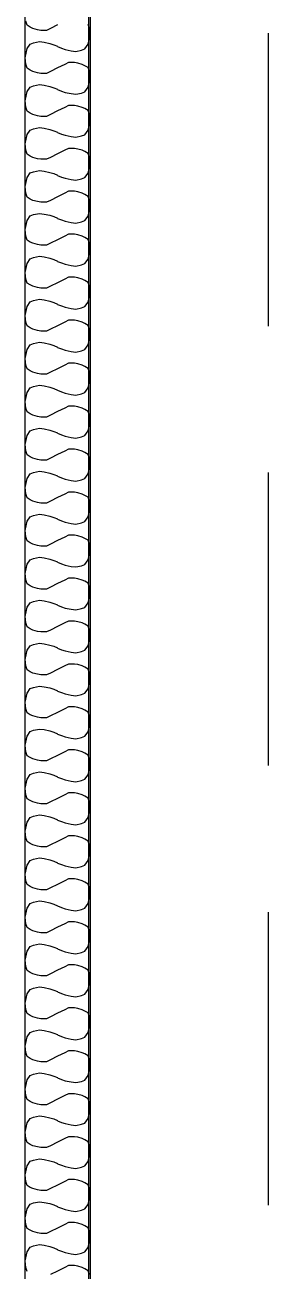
# Model space of a CAD drawing. Header units: millimetres. Extents: x -68474 to 336725, y -113450 to 40976.
# Drawn here: x 126228 to 126600, y -66401 to -64487 of the extents above; entities that cross this region are included whole.
import ezdxf

# ---------------------------------------------------------------- set-up
doc = ezdxf.new("R2010")
doc.units = ezdxf.units.MM
doc.header["$LTSCALE"] = 900
doc.linetypes.add('s5152a$0$DASHED', pattern=[0.75, 0.5, -0.25])
for name, color, linetype in [('s5152a$0$CLADDING', 1, 'Continuous'), ('s5152a$0$INNER', 4, 'Continuous'), ('s5152a$0$STEP', 15, 'Continuous')]:
    doc.layers.add(name, color=color, linetype=linetype)

msp = doc.modelspace()

# ---------------------------------------------------------------- linework, layer by layer
at = {"linetype": 's5152a$0$DASHED'}
msp.add_line((126600.1, -57749.9), (126600.1, -70249.8), dxfattribs=at)
at = {"layer": 's5152a$0$CLADDING'}
for p, q in [((126327.6, -58172.4), (126327.6, -71199.9)), ((126227.6, -58272.4), (126227.6, -71199.9))]:
    msp.add_line(p, q, dxfattribs=at)
at = {"layer": 's5152a$0$INNER'}
for points in [[(126277.6, -64487.32059), (126266.75883, -64492.74117), (126260.75883, -64495.74117), (126256.75883, -64495.74117), (126251.75883, -64495.74117), (126246.75883, -64494.74117), (126239.75883, -64492.74117), (126235.75883, -64490.74117), (126230.75883, -64487.74117), (126228.75883, -64481.74117)], [(126277.6, -64520.56353), (126283.44117, -64522.9), (126289.44117, -64524.9), (126298.44117, -64526.9), (126305.44117, -64527.9), (126314.44117, -64525.9), (126319.44117, -64523.9), (126324.44117, -64516.9), (126327.44117, -64502.9), (126326.44117, -64492.9), (126324.44117, -64486.9)], [(126277.6, -64586.56353), (126283.44117, -64588.9), (126289.44117, -64590.9), (126298.44117, -64592.9), (126305.44117, -64593.9), (126314.44117, -64591.9), (126319.44117, -64589.9), (126324.44117, -64582.9), (126327.44117, -64568.9), (126326.44117, -64558.9), (126324.44117, -64552.9), (126319.44117, -64549.9), (126315.44117, -64547.9), (126308.44117, -64545.9), (126303.44117, -64544.9), (126298.44117, -64544.9), (126294.44117, -64544.9), (126288.44117, -64547.9), (126277.6, -64553.32059), (126266.75883, -64558.74117), (126260.75883, -64561.74117), (126256.75883, -64561.74117), (126251.75883, -64561.74117), (126246.75883, -64560.74117), (126239.75883, -64558.74117), (126235.75883, -64556.74117), (126230.75883, -64553.74117), (126228.75883, -64547.74117), (126227.75883, -64537.74117), (126230.75883, -64523.74117), (126235.75883, -64516.74117), (126240.75883, -64514.74117), (126249.75883, -64512.74117), (126256.75883, -64513.74117), (126265.75883, -64515.74117), (126271.75883, -64517.74117), (126277.6, -64520.07764)], [(126277.6, -64652.56353), (126283.44117, -64654.9), (126289.44117, -64656.9), (126298.44117, -64658.9), (126305.44117, -64659.9), (126314.44117, -64657.9), (126319.44117, -64655.9), (126324.44117, -64648.9), (126327.44117, -64634.9), (126326.44117, -64624.9), (126324.44117, -64618.9), (126319.44117, -64615.9), (126315.44117, -64613.9), (126308.44117, -64611.9), (126303.44117, -64610.9), (126298.44117, -64610.9), (126294.44117, -64610.9), (126288.44117, -64613.9), (126277.6, -64619.32059), (126266.75883, -64624.74117), (126260.75883, -64627.74117), (126256.75883, -64627.74117), (126251.75883, -64627.74117), (126246.75883, -64626.74117), (126239.75883, -64624.74117), (126235.75883, -64622.74117), (126230.75883, -64619.74117), (126228.75883, -64613.74117), (126227.75883, -64603.74117), (126230.75883, -64589.74117), (126235.75883, -64582.74117), (126240.75883, -64580.74117), (126249.75883, -64578.74117), (126256.75883, -64579.74117), (126265.75883, -64581.74117), (126271.75883, -64583.74117), (126277.6, -64586.07764)], [(126277.6, -64718.56353), (126283.44117, -64720.9), (126289.44117, -64722.9), (126298.44117, -64724.9), (126305.44117, -64725.9), (126314.44117, -64723.9), (126319.44117, -64721.9), (126324.44117, -64714.9), (126327.44117, -64700.9), (126326.44117, -64690.9), (126324.44117, -64684.9), (126319.44117, -64681.9), (126315.44117, -64679.9), (126308.44117, -64677.9), (126303.44117, -64676.9), (126298.44117, -64676.9), (126294.44117, -64676.9), (126288.44117, -64679.9), (126277.6, -64685.32059), (126266.75883, -64690.74117), (126260.75883, -64693.74117), (126256.75883, -64693.74117), (126251.75883, -64693.74117), (126246.75883, -64692.74117), (126239.75883, -64690.74117), (126235.75883, -64688.74117), (126230.75883, -64685.74117), (126228.75883, -64679.74117), (126227.75883, -64669.74117), (126230.75883, -64655.74117), (126235.75883, -64648.74117), (126240.75883, -64646.74117), (126249.75883, -64644.74117), (126256.75883, -64645.74117), (126265.75883, -64647.74117), (126271.75883, -64649.74117), (126277.6, -64652.07764)], [(126277.6, -64784.56353), (126283.44117, -64786.9), (126289.44117, -64788.9), (126298.44117, -64790.9), (126305.44117, -64791.9), (126314.44117, -64789.9), (126319.44117, -64787.9), (126324.44117, -64780.9), (126327.44117, -64766.9), (126326.44117, -64756.9), (126324.44117, -64750.9), (126319.44117, -64747.9), (126315.44117, -64745.9), (126308.44117, -64743.9), (126303.44117, -64742.9), (126298.44117, -64742.9), (126294.44117, -64742.9), (126288.44117, -64745.9), (126277.6, -64751.32059), (126266.75883, -64756.74117), (126260.75883, -64759.74117), (126256.75883, -64759.74117), (126251.75883, -64759.74117), (126246.75883, -64758.74117), (126239.75883, -64756.74117), (126235.75883, -64754.74117), (126230.75883, -64751.74117), (126228.75883, -64745.74117), (126227.75883, -64735.74117), (126230.75883, -64721.74117), (126235.75883, -64714.74117), (126240.75883, -64712.74117), (126249.75883, -64710.74117), (126256.75883, -64711.74117), (126265.75883, -64713.74117), (126271.75883, -64715.74117), (126277.6, -64718.07764)], [(126277.6, -64850.56353), (126283.44117, -64852.9), (126289.44117, -64854.9), (126298.44117, -64856.9), (126305.44117, -64857.9), (126314.44117, -64855.9), (126319.44117, -64853.9), (126324.44117, -64846.9), (126327.44117, -64832.9), (126326.44117, -64822.9), (126324.44117, -64816.9), (126319.44117, -64813.9), (126315.44117, -64811.9), (126308.44117, -64809.9), (126303.44117, -64808.9), (126298.44117, -64808.9), (126294.44117, -64808.9), (126288.44117, -64811.9), (126277.6, -64817.32059), (126266.75883, -64822.74117), (126260.75883, -64825.74117), (126256.75883, -64825.74117), (126251.75883, -64825.74117), (126246.75883, -64824.74117), (126239.75883, -64822.74117), (126235.75883, -64820.74117), (126230.75883, -64817.74117), (126228.75883, -64811.74117), (126227.75883, -64801.74117), (126230.75883, -64787.74117), (126235.75883, -64780.74117), (126240.75883, -64778.74117), (126249.75883, -64776.74117), (126256.75883, -64777.74117), (126265.75883, -64779.74117), (126271.75883, -64781.74117), (126277.6, -64784.07764)], [(126277.6, -64916.56353), (126283.44117, -64918.9), (126289.44117, -64920.9), (126298.44117, -64922.9), (126305.44117, -64923.9), (126314.44117, -64921.9), (126319.44117, -64919.9), (126324.44117, -64912.9), (126327.44117, -64898.9), (126326.44117, -64888.9), (126324.44117, -64882.9), (126319.44117, -64879.9), (126315.44117, -64877.9), (126308.44117, -64875.9), (126303.44117, -64874.9), (126298.44117, -64874.9), (126294.44117, -64874.9), (126288.44117, -64877.9), (126277.6, -64883.32059), (126266.75883, -64888.74117), (126260.75883, -64891.74117), (126256.75883, -64891.74117), (126251.75883, -64891.74117), (126246.75883, -64890.74117), (126239.75883, -64888.74117), (126235.75883, -64886.74117), (126230.75883, -64883.74117), (126228.75883, -64877.74117), (126227.75883, -64867.74117), (126230.75883, -64853.74117), (126235.75883, -64846.74117), (126240.75883, -64844.74117), (126249.75883, -64842.74117), (126256.75883, -64843.74117), (126265.75883, -64845.74117), (126271.75883, -64847.74117), (126277.6, -64850.07764)], [(126277.6, -64982.56353), (126283.44117, -64984.9), (126289.44117, -64986.9), (126298.44117, -64988.9), (126305.44117, -64989.9), (126314.44117, -64987.9), (126319.44117, -64985.9), (126324.44117, -64978.9), (126327.44117, -64964.9), (126326.44117, -64954.9), (126324.44117, -64948.9), (126319.44117, -64945.9), (126315.44117, -64943.9), (126308.44117, -64941.9), (126303.44117, -64940.9), (126298.44117, -64940.9), (126294.44117, -64940.9), (126288.44117, -64943.9), (126277.6, -64949.32059), (126266.75883, -64954.74117), (126260.75883, -64957.74117), (126256.75883, -64957.74117), (126251.75883, -64957.74117), (126246.75883, -64956.74117), (126239.75883, -64954.74117), (126235.75883, -64952.74117), (126230.75883, -64949.74117), (126228.75883, -64943.74117), (126227.75883, -64933.74117), (126230.75883, -64919.74117), (126235.75883, -64912.74117), (126240.75883, -64910.74117), (126249.75883, -64908.74117), (126256.75883, -64909.74117), (126265.75883, -64911.74117), (126271.75883, -64913.74117), (126277.6, -64916.07764)], [(126277.6, -65048.56353), (126283.44117, -65050.9), (126289.44117, -65052.9), (126298.44117, -65054.9), (126305.44117, -65055.9), (126314.44117, -65053.9), (126319.44117, -65051.9), (126324.44117, -65044.9), (126327.44117, -65030.9), (126326.44117, -65020.9), (126324.44117, -65014.9), (126319.44117, -65011.9), (126315.44117, -65009.9), (126308.44117, -65007.9), (126303.44117, -65006.9), (126298.44117, -65006.9), (126294.44117, -65006.9), (126288.44117, -65009.9), (126277.6, -65015.32059), (126266.75883, -65020.74117), (126260.75883, -65023.74117), (126256.75883, -65023.74117), (126251.75883, -65023.74117), (126246.75883, -65022.74117), (126239.75883, -65020.74117), (126235.75883, -65018.74117), (126230.75883, -65015.74117), (126228.75883, -65009.74117), (126227.75883, -64999.74117), (126230.75883, -64985.74117), (126235.75883, -64978.74117), (126240.75883, -64976.74117), (126249.75883, -64974.74117), (126256.75883, -64975.74117), (126265.75883, -64977.74117), (126271.75883, -64979.74117), (126277.6, -64982.07764)], [(126277.6, -65114.56353), (126283.44117, -65116.9), (126289.44117, -65118.9), (126298.44117, -65120.9), (126305.44117, -65121.9), (126314.44117, -65119.9), (126319.44117, -65117.9), (126324.44117, -65110.9), (126327.44117, -65096.9), (126326.44117, -65086.9), (126324.44117, -65080.9), (126319.44117, -65077.9), (126315.44117, -65075.9), (126308.44117, -65073.9), (126303.44117, -65072.9), (126298.44117, -65072.9), (126294.44117, -65072.9), (126288.44117, -65075.9), (126277.6, -65081.32059), (126266.75883, -65086.74117), (126260.75883, -65089.74117), (126256.75883, -65089.74117), (126251.75883, -65089.74117), (126246.75883, -65088.74117), (126239.75883, -65086.74117), (126235.75883, -65084.74117), (126230.75883, -65081.74117), (126228.75883, -65075.74117), (126227.75883, -65065.74117), (126230.75883, -65051.74117), (126235.75883, -65044.74117), (126240.75883, -65042.74117), (126249.75883, -65040.74117), (126256.75883, -65041.74117), (126265.75883, -65043.74117), (126271.75883, -65045.74117), (126277.6, -65048.07764)], [(126277.6, -65180.56353), (126283.44117, -65182.9), (126289.44117, -65184.9), (126298.44117, -65186.9), (126305.44117, -65187.9), (126314.44117, -65185.9), (126319.44117, -65183.9), (126324.44117, -65176.9), (126327.44117, -65162.9), (126326.44117, -65152.9), (126324.44117, -65146.9), (126319.44117, -65143.9), (126315.44117, -65141.9), (126308.44117, -65139.9), (126303.44117, -65138.9), (126298.44117, -65138.9), (126294.44117, -65138.9), (126288.44117, -65141.9), (126277.6, -65147.32059), (126266.75883, -65152.74117), (126260.75883, -65155.74117), (126256.75883, -65155.74117), (126251.75883, -65155.74117), (126246.75883, -65154.74117), (126239.75883, -65152.74117), (126235.75883, -65150.74117), (126230.75883, -65147.74117), (126228.75883, -65141.74117), (126227.75883, -65131.74117), (126230.75883, -65117.74117), (126235.75883, -65110.74117), (126240.75883, -65108.74117), (126249.75883, -65106.74117), (126256.75883, -65107.74117), (126265.75883, -65109.74117), (126271.75883, -65111.74117), (126277.6, -65114.07764)], [(126277.6, -65246.56353), (126283.44117, -65248.9), (126289.44117, -65250.9), (126298.44117, -65252.9), (126305.44117, -65253.9), (126314.44117, -65251.9), (126319.44117, -65249.9), (126324.44117, -65242.9), (126327.44117, -65228.9), (126326.44117, -65218.9), (126324.44117, -65212.9), (126319.44117, -65209.9), (126315.44117, -65207.9), (126308.44117, -65205.9), (126303.44117, -65204.9), (126298.44117, -65204.9), (126294.44117, -65204.9), (126288.44117, -65207.9), (126277.6, -65213.32059), (126266.75883, -65218.74117), (126260.75883, -65221.74117), (126256.75883, -65221.74117), (126251.75883, -65221.74117), (126246.75883, -65220.74117), (126239.75883, -65218.74117), (126235.75883, -65216.74117), (126230.75883, -65213.74117), (126228.75883, -65207.74117), (126227.75883, -65197.74117), (126230.75883, -65183.74117), (126235.75883, -65176.74117), (126240.75883, -65174.74117), (126249.75883, -65172.74117), (126256.75883, -65173.74117), (126265.75883, -65175.74117), (126271.75883, -65177.74117), (126277.6, -65180.07764)], [(126277.6, -65312.56353), (126283.44117, -65314.9), (126289.44117, -65316.9), (126298.44117, -65318.9), (126305.44117, -65319.9), (126314.44117, -65317.9), (126319.44117, -65315.9), (126324.44117, -65308.9), (126327.44117, -65294.9), (126326.44117, -65284.9), (126324.44117, -65278.9), (126319.44117, -65275.9), (126315.44117, -65273.9), (126308.44117, -65271.9), (126303.44117, -65270.9), (126298.44117, -65270.9), (126294.44117, -65270.9), (126288.44117, -65273.9), (126277.6, -65279.32059), (126266.75883, -65284.74117), (126260.75883, -65287.74117), (126256.75883, -65287.74117), (126251.75883, -65287.74117), (126246.75883, -65286.74117), (126239.75883, -65284.74117), (126235.75883, -65282.74117), (126230.75883, -65279.74117), (126228.75883, -65273.74117), (126227.75883, -65263.74117), (126230.75883, -65249.74117), (126235.75883, -65242.74117), (126240.75883, -65240.74117), (126249.75883, -65238.74117), (126256.75883, -65239.74117), (126265.75883, -65241.74117), (126271.75883, -65243.74117), (126277.6, -65246.07764)], [(126277.6, -65378.56353), (126283.44117, -65380.9), (126289.44117, -65382.9), (126298.44117, -65384.9), (126305.44117, -65385.9), (126314.44117, -65383.9), (126319.44117, -65381.9), (126324.44117, -65374.9), (126327.44117, -65360.9), (126326.44117, -65350.9), (126324.44117, -65344.9), (126319.44117, -65341.9), (126315.44117, -65339.9), (126308.44117, -65337.9), (126303.44117, -65336.9), (126298.44117, -65336.9), (126294.44117, -65336.9), (126288.44117, -65339.9), (126277.6, -65345.32059), (126266.75883, -65350.74117), (126260.75883, -65353.74117), (126256.75883, -65353.74117), (126251.75883, -65353.74117), (126246.75883, -65352.74117), (126239.75883, -65350.74117), (126235.75883, -65348.74117), (126230.75883, -65345.74117), (126228.75883, -65339.74117), (126227.75883, -65329.74117), (126230.75883, -65315.74117), (126235.75883, -65308.74117), (126240.75883, -65306.74117), (126249.75883, -65304.74117), (126256.75883, -65305.74117), (126265.75883, -65307.74117), (126271.75883, -65309.74117), (126277.6, -65312.07764)], [(126277.6, -65444.56353), (126283.44117, -65446.9), (126289.44117, -65448.9), (126298.44117, -65450.9), (126305.44117, -65451.9), (126314.44117, -65449.9), (126319.44117, -65447.9), (126324.44117, -65440.9), (126327.44117, -65426.9), (126326.44117, -65416.9), (126324.44117, -65410.9), (126319.44117, -65407.9), (126315.44117, -65405.9), (126308.44117, -65403.9), (126303.44117, -65402.9), (126298.44117, -65402.9), (126294.44117, -65402.9), (126288.44117, -65405.9), (126277.6, -65411.32059), (126266.75883, -65416.74117), (126260.75883, -65419.74117), (126256.75883, -65419.74117), (126251.75883, -65419.74117), (126246.75883, -65418.74117), (126239.75883, -65416.74117), (126235.75883, -65414.74117), (126230.75883, -65411.74117), (126228.75883, -65405.74117), (126227.75883, -65395.74117), (126230.75883, -65381.74117), (126235.75883, -65374.74117), (126240.75883, -65372.74117), (126249.75883, -65370.74117), (126256.75883, -65371.74117), (126265.75883, -65373.74117), (126271.75883, -65375.74117), (126277.6, -65378.07764)], [(126277.6, -65510.56353), (126283.44117, -65512.9), (126289.44117, -65514.9), (126298.44117, -65516.9), (126305.44117, -65517.9), (126314.44117, -65515.9), (126319.44117, -65513.9), (126324.44117, -65506.9), (126327.44117, -65492.9), (126326.44117, -65482.9), (126324.44117, -65476.9), (126319.44117, -65473.9), (126315.44117, -65471.9), (126308.44117, -65469.9), (126303.44117, -65468.9), (126298.44117, -65468.9), (126294.44117, -65468.9), (126288.44117, -65471.9), (126277.6, -65477.32059), (126266.75883, -65482.74117), (126260.75883, -65485.74117), (126256.75883, -65485.74117), (126251.75883, -65485.74117), (126246.75883, -65484.74117), (126239.75883, -65482.74117), (126235.75883, -65480.74117), (126230.75883, -65477.74117), (126228.75883, -65471.74117), (126227.75883, -65461.74117), (126230.75883, -65447.74117), (126235.75883, -65440.74117), (126240.75883, -65438.74117), (126249.75883, -65436.74117), (126256.75883, -65437.74117), (126265.75883, -65439.74117), (126271.75883, -65441.74117), (126277.6, -65444.07764)], [(126277.6, -65576.56353), (126283.44117, -65578.9), (126289.44117, -65580.9), (126298.44117, -65582.9), (126305.44117, -65583.9), (126314.44117, -65581.9), (126319.44117, -65579.9), (126324.44117, -65572.9), (126327.44117, -65558.9), (126326.44117, -65548.9), (126324.44117, -65542.9), (126319.44117, -65539.9), (126315.44117, -65537.9), (126308.44117, -65535.9), (126303.44117, -65534.9), (126298.44117, -65534.9), (126294.44117, -65534.9), (126288.44117, -65537.9), (126277.6, -65543.32059), (126266.75883, -65548.74117), (126260.75883, -65551.74117), (126256.75883, -65551.74117), (126251.75883, -65551.74117), (126246.75883, -65550.74117), (126239.75883, -65548.74117), (126235.75883, -65546.74117), (126230.75883, -65543.74117), (126228.75883, -65537.74117), (126227.75883, -65527.74117), (126230.75883, -65513.74117), (126235.75883, -65506.74117), (126240.75883, -65504.74117), (126249.75883, -65502.74117), (126256.75883, -65503.74117), (126265.75883, -65505.74117), (126271.75883, -65507.74117), (126277.6, -65510.07764)], [(126277.6, -65642.56353), (126283.44117, -65644.9), (126289.44117, -65646.9), (126298.44117, -65648.9), (126305.44117, -65649.9), (126314.44117, -65647.9), (126319.44117, -65645.9), (126324.44117, -65638.9), (126327.44117, -65624.9), (126326.44117, -65614.9), (126324.44117, -65608.9), (126319.44117, -65605.9), (126315.44117, -65603.9), (126308.44117, -65601.9), (126303.44117, -65600.9), (126298.44117, -65600.9), (126294.44117, -65600.9), (126288.44117, -65603.9), (126277.6, -65609.32059), (126266.75883, -65614.74117), (126260.75883, -65617.74117), (126256.75883, -65617.74117), (126251.75883, -65617.74117), (126246.75883, -65616.74117), (126239.75883, -65614.74117), (126235.75883, -65612.74117), (126230.75883, -65609.74117), (126228.75883, -65603.74117), (126227.75883, -65593.74117), (126230.75883, -65579.74117), (126235.75883, -65572.74117), (126240.75883, -65570.74117), (126249.75883, -65568.74117), (126256.75883, -65569.74117), (126265.75883, -65571.74117), (126271.75883, -65573.74117), (126277.6, -65576.07764)], [(126277.6, -65708.56353), (126283.44117, -65710.9), (126289.44117, -65712.9), (126298.44117, -65714.9), (126305.44117, -65715.9), (126314.44117, -65713.9), (126319.44117, -65711.9), (126324.44117, -65704.9), (126327.44117, -65690.9), (126326.44117, -65680.9), (126324.44117, -65674.9), (126319.44117, -65671.9), (126315.44117, -65669.9), (126308.44117, -65667.9), (126303.44117, -65666.9), (126298.44117, -65666.9), (126294.44117, -65666.9), (126288.44117, -65669.9), (126277.6, -65675.32059), (126266.75883, -65680.74117), (126260.75883, -65683.74117), (126256.75883, -65683.74117), (126251.75883, -65683.74117), (126246.75883, -65682.74117), (126239.75883, -65680.74117), (126235.75883, -65678.74117), (126230.75883, -65675.74117), (126228.75883, -65669.74117), (126227.75883, -65659.74117), (126230.75883, -65645.74117), (126235.75883, -65638.74117), (126240.75883, -65636.74117), (126249.75883, -65634.74117), (126256.75883, -65635.74117), (126265.75883, -65637.74117), (126271.75883, -65639.74117), (126277.6, -65642.07764)], [(126277.6, -65774.56353), (126283.44117, -65776.9), (126289.44117, -65778.9), (126298.44117, -65780.9), (126305.44117, -65781.9), (126314.44117, -65779.9), (126319.44117, -65777.9), (126324.44117, -65770.9), (126327.44117, -65756.9), (126326.44117, -65746.9), (126324.44117, -65740.9), (126319.44117, -65737.9), (126315.44117, -65735.9), (126308.44117, -65733.9), (126303.44117, -65732.9), (126298.44117, -65732.9), (126294.44117, -65732.9), (126288.44117, -65735.9), (126277.6, -65741.32059), (126266.75883, -65746.74117), (126260.75883, -65749.74117), (126256.75883, -65749.74117), (126251.75883, -65749.74117), (126246.75883, -65748.74117), (126239.75883, -65746.74117), (126235.75883, -65744.74117), (126230.75883, -65741.74117), (126228.75883, -65735.74117), (126227.75883, -65725.74117), (126230.75883, -65711.74117), (126235.75883, -65704.74117), (126240.75883, -65702.74117), (126249.75883, -65700.74117), (126256.75883, -65701.74117), (126265.75883, -65703.74117), (126271.75883, -65705.74117), (126277.6, -65708.07764)], [(126277.6, -65840.56353), (126283.44117, -65842.9), (126289.44117, -65844.9), (126298.44117, -65846.9), (126305.44117, -65847.9), (126314.44117, -65845.9), (126319.44117, -65843.9), (126324.44117, -65836.9), (126327.44117, -65822.9), (126326.44117, -65812.9), (126324.44117, -65806.9), (126319.44117, -65803.9), (126315.44117, -65801.9), (126308.44117, -65799.9), (126303.44117, -65798.9), (126298.44117, -65798.9), (126294.44117, -65798.9), (126288.44117, -65801.9), (126277.6, -65807.32059), (126266.75883, -65812.74117), (126260.75883, -65815.74117), (126256.75883, -65815.74117), (126251.75883, -65815.74117), (126246.75883, -65814.74117), (126239.75883, -65812.74117), (126235.75883, -65810.74117), (126230.75883, -65807.74117), (126228.75883, -65801.74117), (126227.75883, -65791.74117), (126230.75883, -65777.74117), (126235.75883, -65770.74117), (126240.75883, -65768.74117), (126249.75883, -65766.74117), (126256.75883, -65767.74117), (126265.75883, -65769.74117), (126271.75883, -65771.74117), (126277.6, -65774.07764)], [(126277.6, -65906.56353), (126283.44117, -65908.9), (126289.44117, -65910.9), (126298.44117, -65912.9), (126305.44117, -65913.9), (126314.44117, -65911.9), (126319.44117, -65909.9), (126324.44117, -65902.9), (126327.44117, -65888.9), (126326.44117, -65878.9), (126324.44117, -65872.9), (126319.44117, -65869.9), (126315.44117, -65867.9), (126308.44117, -65865.9), (126303.44117, -65864.9), (126298.44117, -65864.9), (126294.44117, -65864.9), (126288.44117, -65867.9), (126277.6, -65873.32059), (126266.75883, -65878.74117), (126260.75883, -65881.74117), (126256.75883, -65881.74117), (126251.75883, -65881.74117), (126246.75883, -65880.74117), (126239.75883, -65878.74117), (126235.75883, -65876.74117), (126230.75883, -65873.74117), (126228.75883, -65867.74117), (126227.75883, -65857.74117), (126230.75883, -65843.74117), (126235.75883, -65836.74117), (126240.75883, -65834.74117), (126249.75883, -65832.74117), (126256.75883, -65833.74117), (126265.75883, -65835.74117), (126271.75883, -65837.74117), (126277.6, -65840.07764)], [(126277.6, -65972.56353), (126283.44117, -65974.9), (126289.44117, -65976.9), (126298.44117, -65978.9), (126305.44117, -65979.9), (126314.44117, -65977.9), (126319.44117, -65975.9), (126324.44117, -65968.9), (126327.44117, -65954.9), (126326.44117, -65944.9), (126324.44117, -65938.9), (126319.44117, -65935.9), (126315.44117, -65933.9), (126308.44117, -65931.9), (126303.44117, -65930.9), (126298.44117, -65930.9), (126294.44117, -65930.9), (126288.44117, -65933.9), (126277.6, -65939.32059), (126266.75883, -65944.74117), (126260.75883, -65947.74117), (126256.75883, -65947.74117), (126251.75883, -65947.74117), (126246.75883, -65946.74117), (126239.75883, -65944.74117), (126235.75883, -65942.74117), (126230.75883, -65939.74117), (126228.75883, -65933.74117), (126227.75883, -65923.74117), (126230.75883, -65909.74117), (126235.75883, -65902.74117), (126240.75883, -65900.74117), (126249.75883, -65898.74117), (126256.75883, -65899.74117), (126265.75883, -65901.74117), (126271.75883, -65903.74117), (126277.6, -65906.07764)], [(126277.6, -66038.56353), (126283.44117, -66040.9), (126289.44117, -66042.9), (126298.44117, -66044.9), (126305.44117, -66045.9), (126314.44117, -66043.9), (126319.44117, -66041.9), (126324.44117, -66034.9), (126327.44117, -66020.9), (126326.44117, -66010.9), (126324.44117, -66004.9), (126319.44117, -66001.9), (126315.44117, -65999.9), (126308.44117, -65997.9), (126303.44117, -65996.9), (126298.44117, -65996.9), (126294.44117, -65996.9), (126288.44117, -65999.9), (126277.6, -66005.32059), (126266.75883, -66010.74117), (126260.75883, -66013.74117), (126256.75883, -66013.74117), (126251.75883, -66013.74117), (126246.75883, -66012.74117), (126239.75883, -66010.74117), (126235.75883, -66008.74117), (126230.75883, -66005.74117), (126228.75883, -65999.74117), (126227.75883, -65989.74117), (126230.75883, -65975.74117), (126235.75883, -65968.74117), (126240.75883, -65966.74117), (126249.75883, -65964.74117), (126256.75883, -65965.74117), (126265.75883, -65967.74117), (126271.75883, -65969.74117), (126277.6, -65972.07764)], [(126277.6, -66104.56353), (126283.44117, -66106.9), (126289.44117, -66108.9), (126298.44117, -66110.9), (126305.44117, -66111.9), (126314.44117, -66109.9), (126319.44117, -66107.9), (126324.44117, -66100.9), (126327.44117, -66086.9), (126326.44117, -66076.9), (126324.44117, -66070.9), (126319.44117, -66067.9), (126315.44117, -66065.9), (126308.44117, -66063.9), (126303.44117, -66062.9), (126298.44117, -66062.9), (126294.44117, -66062.9), (126288.44117, -66065.9), (126277.6, -66071.32059), (126266.75883, -66076.74117), (126260.75883, -66079.74117), (126256.75883, -66079.74117), (126251.75883, -66079.74117), (126246.75883, -66078.74117), (126239.75883, -66076.74117), (126235.75883, -66074.74117), (126230.75883, -66071.74117), (126228.75883, -66065.74117), (126227.75883, -66055.74117), (126230.75883, -66041.74117), (126235.75883, -66034.74117), (126240.75883, -66032.74117), (126249.75883, -66030.74117), (126256.75883, -66031.74117), (126265.75883, -66033.74117), (126271.75883, -66035.74117), (126277.6, -66038.07764)], [(126277.6, -66170.56353), (126283.44117, -66172.9), (126289.44117, -66174.9), (126298.44117, -66176.9), (126305.44117, -66177.9), (126314.44117, -66175.9), (126319.44117, -66173.9), (126324.44117, -66166.9), (126327.44117, -66152.9), (126326.44117, -66142.9), (126324.44117, -66136.9), (126319.44117, -66133.9), (126315.44117, -66131.9), (126308.44117, -66129.9), (126303.44117, -66128.9), (126298.44117, -66128.9), (126294.44117, -66128.9), (126288.44117, -66131.9), (126277.6, -66137.32059), (126266.75883, -66142.74117), (126260.75883, -66145.74117), (126256.75883, -66145.74117), (126251.75883, -66145.74117), (126246.75883, -66144.74117), (126239.75883, -66142.74117), (126235.75883, -66140.74117), (126230.75883, -66137.74117), (126228.75883, -66131.74117), (126227.75883, -66121.74117), (126230.75883, -66107.74117), (126235.75883, -66100.74117), (126240.75883, -66098.74117), (126249.75883, -66096.74117), (126256.75883, -66097.74117), (126265.75883, -66099.74117), (126271.75883, -66101.74117), (126277.6, -66104.07764)], [(126277.6, -66236.56353), (126283.44117, -66238.9), (126289.44117, -66240.9), (126298.44117, -66242.9), (126305.44117, -66243.9), (126314.44117, -66241.9), (126319.44117, -66239.9), (126324.44117, -66232.9), (126327.44117, -66218.9), (126326.44117, -66208.9), (126324.44117, -66202.9), (126319.44117, -66199.9), (126315.44117, -66197.9), (126308.44117, -66195.9), (126303.44117, -66194.9), (126298.44117, -66194.9), (126294.44117, -66194.9), (126288.44117, -66197.9), (126277.6, -66203.32059), (126266.75883, -66208.74117), (126260.75883, -66211.74117), (126256.75883, -66211.74117), (126251.75883, -66211.74117), (126246.75883, -66210.74117), (126239.75883, -66208.74117), (126235.75883, -66206.74117), (126230.75883, -66203.74117), (126228.75883, -66197.74117), (126227.75883, -66187.74117), (126230.75883, -66173.74117), (126235.75883, -66166.74117), (126240.75883, -66164.74117), (126249.75883, -66162.74117), (126256.75883, -66163.74117), (126265.75883, -66165.74117), (126271.75883, -66167.74117), (126277.6, -66170.07764)], [(126277.6, -66302.56353), (126283.44117, -66304.9), (126289.44117, -66306.9), (126298.44117, -66308.9), (126305.44117, -66309.9), (126314.44117, -66307.9), (126319.44117, -66305.9), (126324.44117, -66298.9), (126327.44117, -66284.9), (126326.44117, -66274.9), (126324.44117, -66268.9), (126319.44117, -66265.9), (126315.44117, -66263.9), (126308.44117, -66261.9), (126303.44117, -66260.9), (126298.44117, -66260.9), (126294.44117, -66260.9), (126288.44117, -66263.9), (126277.6, -66269.32059), (126266.75883, -66274.74117), (126260.75883, -66277.74117), (126256.75883, -66277.74117), (126251.75883, -66277.74117), (126246.75883, -66276.74117), (126239.75883, -66274.74117), (126235.75883, -66272.74117), (126230.75883, -66269.74117), (126228.75883, -66263.74117), (126227.75883, -66253.74117), (126230.75883, -66239.74117), (126235.75883, -66232.74117), (126240.75883, -66230.74117), (126249.75883, -66228.74117), (126256.75883, -66229.74117), (126265.75883, -66231.74117), (126271.75883, -66233.74117), (126277.6, -66236.07764)], [(126277.6, -66368.56353), (126283.44117, -66370.9), (126289.44117, -66372.9), (126298.44117, -66374.9), (126305.44117, -66375.9), (126314.44117, -66373.9), (126319.44117, -66371.9), (126324.44117, -66364.9), (126327.44117, -66350.9), (126326.44117, -66340.9), (126324.44117, -66334.9), (126319.44117, -66331.9), (126315.44117, -66329.9), (126308.44117, -66327.9), (126303.44117, -66326.9), (126298.44117, -66326.9), (126294.44117, -66326.9), (126288.44117, -66329.9), (126277.6, -66335.32059), (126266.75883, -66340.74117), (126260.75883, -66343.74117), (126256.75883, -66343.74117), (126251.75883, -66343.74117), (126246.75883, -66342.74117), (126239.75883, -66340.74117), (126235.75883, -66338.74117), (126230.75883, -66335.74117), (126228.75883, -66329.74117), (126227.75883, -66319.74117), (126230.75883, -66305.74117), (126235.75883, -66298.74117), (126240.75883, -66296.74117), (126249.75883, -66294.74117), (126256.75883, -66295.74117), (126265.75883, -66297.74117), (126271.75883, -66299.74117), (126277.6, -66302.07764)], [(126230.75883, -66401.74117), (126228.75883, -66395.74117), (126227.75883, -66385.74117), (126230.75883, -66371.74117), (126235.75883, -66364.74117), (126240.75883, -66362.74117), (126249.75883, -66360.74117), (126256.75883, -66361.74117), (126265.75883, -66363.74117), (126271.75883, -66365.74117), (126277.6, -66368.07764)], [(126326.44117, -66406.9), (126324.44117, -66400.9), (126319.44117, -66397.9), (126315.44117, -66395.9), (126308.44117, -66393.9), (126303.44117, -66392.9), (126298.44117, -66392.9), (126294.44117, -66392.9), (126288.44117, -66395.9), (126277.6, -66401.32059), (126266.75883, -66406.74117)]]:
    msp.add_lwpolyline(points, dxfattribs=at)
at = {"layer": 's5152a$0$STEP', "linetype": 'Continuous'}
msp.add_line((126325.1, -58174.9), (126325.1, -71199.9), dxfattribs=at)

doc.saveas('drawing.dxf')
